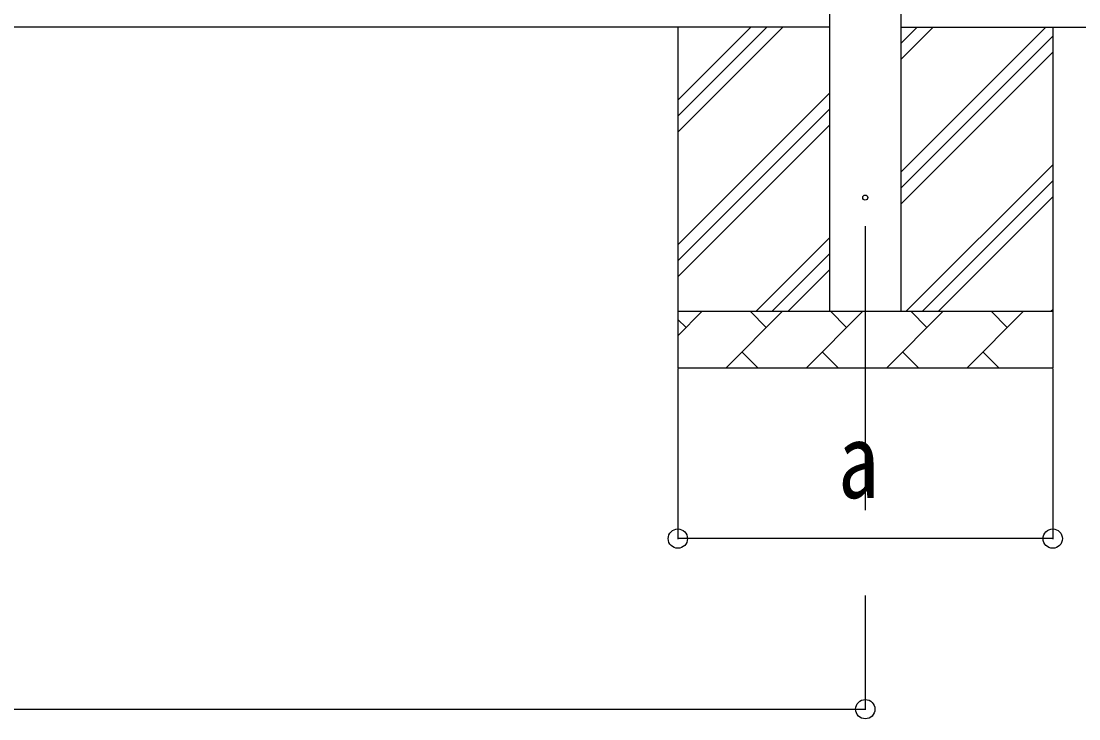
# Model space of a CAD drawing. Units: millimetres, scale not verified. Extents: x -16820 to 16820, y -11880 to 11880.
# Drawn here: x -8303 to -6441, y -3274 to -2047 of the extents above; entities that cross this region are included whole.
import ezdxf
from ezdxf.enums import TextEntityAlignment as Align

# ---------------------------------------------------------------- set-up
doc = ezdxf.new("R2010")
doc.units = ezdxf.units.MM
doc.header["$LTSCALE"] = 50
for name, color, linetype in [('0-4_YKK_12', 2, 'Continuous'), ('0-5_YKK_13', 4, 'Continuous'), ('0-6_YKK_A1', 4, 'Continuous'), ('0-7_YKK_D', 6, 'Continuous')]:
    doc.layers.add(name, color=color, linetype=linetype)
doc.styles.add('ＭＳ ゴシック', font='')
doc.styles.get('ＭＳ ゴシック').set_extended_font_data('MS Gothic')

msp = doc.modelspace()

# ---------------------------------------------------------------- linework, layer by layer
at = {"layer": '0-4_YKK_12'}
msp.add_line((-6816.92, -2407), (-6816.92, -2907), dxfattribs=at)
at = {"layer": '0-5_YKK_13'}
msp.add_circle((-6816.92, -2357), 4.5, dxfattribs=at)
at = {"layer": '0-6_YKK_A1'}
for p, q in [((-6879.42, -2557), (-6879.42, 243)), ((-6754.42, 243), (-6754.42, -2557)), ((-6879.42, -2057), (-14427.42, -2057)), ((-7146.92, -2057), (-7146.92, -2657)), ((-7146.92, -2242.05), (-6961.87, -2057)), ((-7146.92, -2213.77), (-6990.15, -2057)), ((-7146.92, -2185.48), (-7018.44, -2057)), ((-6754.42, -2057), (-5984.42, -2057)), ((-6754.42, -2312.1), (-6499.32, -2057)), ((-6754.42, -2114.11), (-6697.31, -2057)), ((-6754.42, -2085.82), (-6725.6, -2057)), ((-6486.92, -2057), (-6486.92, -2657)), ((-6754.42, -2340.38), (-6486.92, -2072.88)), ((-6754.42, -2368.67), (-6486.92, -2101.17)), ((-7146.92, -2440.04), (-6879.42, -2172.54)), ((-7146.92, -2468.32), (-6879.42, -2200.82)), ((-7146.92, -2496.61), (-6879.42, -2229.11)), ((-6744.76, -2557), (-6486.92, -2299.16)), ((-6716.48, -2557), (-6486.92, -2327.44)), ((-6688.19, -2557), (-6486.92, -2355.73)), ((-7009.32, -2557), (-6879.42, -2427.1)), ((-6981.04, -2557), (-6879.42, -2455.38)), ((-6952.75, -2557), (-6879.42, -2483.67)), ((-7146.92, -2557), (-6486.92, -2557)), ((-7146.92, -2599.89), (-7104.03, -2557)), ((-7062.61, -2657), (-6962.61, -2557)), ((-6991.16, -2585.55), (-7019.71, -2557)), ((-6921.18, -2657), (-6821.18, -2557)), ((-6849.74, -2585.55), (-6878.29, -2557)), ((-6779.76, -2657), (-6679.76, -2557)), ((-6708.32, -2585.55), (-6736.87, -2557)), ((-6638.34, -2657), (-6538.34, -2557)), ((-6566.9, -2585.55), (-6595.45, -2557)), ((-6490.21, -2557), (-6486.92, -2553.72)), ((-7132.58, -2585.55), (-7146.92, -2571.21)), ((-7034.05, -2628.45), (-7005.5, -2657)), ((-6892.63, -2628.45), (-6864.08, -2657)), ((-6751.21, -2628.45), (-6722.66, -2657)), ((-6609.79, -2628.45), (-6581.24, -2657)), ((-6486.92, -2657), (-7146.92, -2657))]:
    msp.add_line(p, q, dxfattribs=at)
at = {"layer": '0-7_YKK_D'}
for p, q in [((-7146.92, -2658), (-7146.92, -2958)), ((-6486.92, -2658), (-6486.92, -2958)), ((-6486.92, -2957), (-7146.92, -2957)), ((-6816.92, -3057.2), (-6816.92, -3258)), ((-14489.92, -3257), (-6816.92, -3257))]:
    msp.add_line(p, q, dxfattribs=at)
for centre in [(-7146.92, -2957), (-6486.92, -2957), (-6816.92, -3257)]:
    msp.add_circle(centre, 17, dxfattribs=at)

# ---------------------------------------------------------------- texts
at = {"layer": '0-7_YKK_D', "style": 'ＭＳ ゴシック', "width": 0.8}
msp.add_text('a', height=132, dxfattribs=at).set_placement((-6864.92, -2925), align=Align.BOTTOM_LEFT)

doc.saveas('drawing.dxf')
